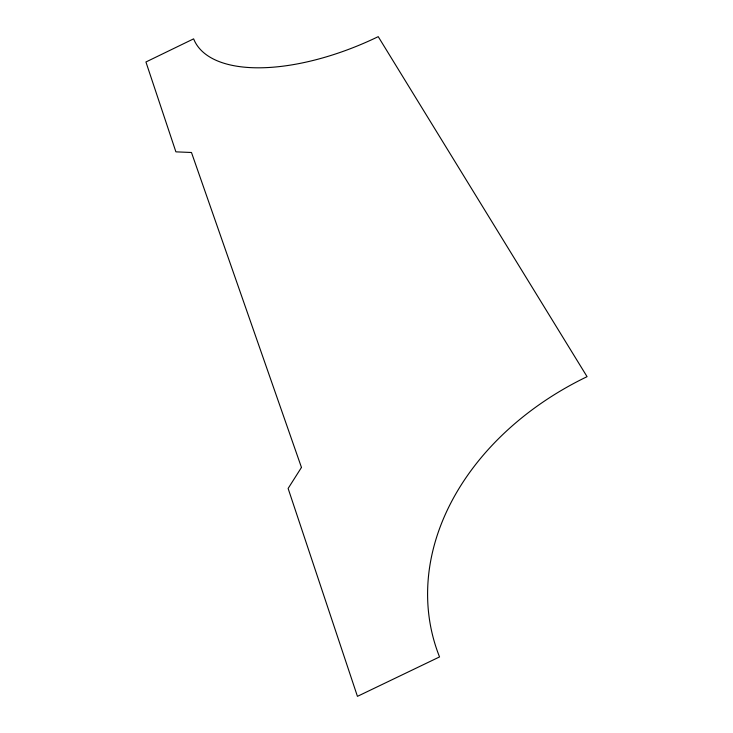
<?xml version="1.0" encoding="UTF-8"?>
<svg xmlns="http://www.w3.org/2000/svg" width="733" height="733" viewBox="0 0 733 733"><rect width="100%" height="100%" fill="white"/><g stroke="black" fill="none" stroke-linecap="round" stroke-linejoin="round"><path stroke-width="1.1" d="M301.465 467.443L288.124 488.453L357.438 696.35L439.543 656.924A279.191 216.372 -16.4 0 1 587.069 376.67L378.228 36.65A160.087 72.787 -24.4 0 1 193.622 38.849L145.931 61.984L175.893 151.85L191.478 152.491L301.465 467.443"/></g></svg>
